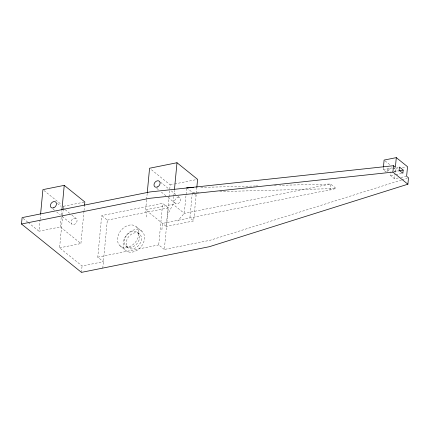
<?xml version="1.0" encoding="UTF-8"?>
<svg xmlns="http://www.w3.org/2000/svg" width="430" height="430" viewBox="0 0 430 430"><rect width="100%" height="100%" fill="white"/><g stroke="black" fill="none" stroke-linecap="round" stroke-linejoin="round"><path stroke-width="0.32" stroke-dasharray="2.15 1.61" d="M83.974 211.221L80.915 243.563L60.307 226.943L38.974 231.227L40.033 220.004M40.097 219.343L40.533 214.726M60.307 226.943L61.366 215.72M61.431 215.064L61.866 210.442M401.459 180.019L210.05 240.284L164.341 249.459L168.27 207.878L162.648 203.342L101.7 215.575L97.771 257.156L103.394 261.693L82.06 265.971L59.582 247.847L62.64 215.505M62.705 214.844L63.264 208.905M63.328 208.244L63.516 206.266L61.968 205.019M84.038 210.566L84.474 205.943M81.458 272.373L82.06 265.971M102.786 268.089L107.323 220.112L101.7 215.575M146.576 199.923L145.636 209.819L146.893 217.72M146.635 199.262L147.2 193.323M164.341 249.459L158.718 244.923L162.648 203.342M161.884 229.808L162.486 223.412L336.185 188.544L330.568 184.013L279.715 185.346M196.838 187.34L193.661 220.929L166.233 226.433L168.979 197.392M169.044 196.73L170.167 184.852L150.597 169.071M173.811 196.397L173.064 204.314L168.227 213.436M173.876 195.736L174.376 190.458M186.652 188.437L184.293 213.371L177.595 220.993M329.96 190.409L330.568 184.013L184.293 213.371L173.064 204.314L145.636 209.819L166.233 226.433M386.006 171.941L383.194 169.673L383.377 167.754M387.005 172.054L387.247 169.495L392.375 168.463M398.287 177.966L394.439 178.74L390.687 175.714L390.994 172.516M394.439 178.74L394.799 174.902M395.041 172.344L395.342 169.141L393.81 167.904M402.098 179.821L407.221 178.208M63.516 206.266L84.844 201.982M170.167 184.852L174.085 184.061M174.736 183.932L196.94 179.477M107.323 220.112L168.27 207.878M383.194 169.673L392.176 167.872M393.02 168.334L398.153 167.308M395.342 169.141L398.551 168.501M402.399 167.727L406.248 166.953M393.998 171.28L398.492 170.377M394.197 171.876L398.691 170.973M390.687 175.714L395.181 174.816M395.82 174.688L401.598 173.526M400.851 177.45L405.985 176.418M59.582 247.847L80.915 243.563M97.771 257.156L158.718 244.923M200.762 187.416L254.958 185.991M255.63 185.975L258.306 185.905M274.361 185.486L276.372 185.432M199.025 192.14L192.334 192.317L189.915 217.902L193.661 220.929M219.768 191.597L336.185 188.544M385.124 160.901L390.236 165.023M387.247 169.495L390.526 172.14M186.711 187.781L194.204 193.828M194.677 194.204L196.08 195.338M160.476 182.159L169.237 189.227M171.296 190.888L175.934 194.629M177.993 196.29L180.057 197.95A3.59 2.666 -51.1 0 1 178.111 203.567A3.59 2.666 -51.1 0 1 174.811 200.332A3.59 2.666 -51.1 0 1 180.057 197.95M156.713 188.324L159.288 190.404M161.347 192.065L165.985 195.806M168.049 197.467L175.263 203.282M136.504 226.884A12.567 9.32 -51.1 0 1 129.951 246.573A12.567 9.32 -51.1 0 1 118.185 235.484A12.567 9.32 -51.1 0 1 136.504 226.884L142.126 231.415A12.567 9.32 -51.1 0 1 135.574 251.104A12.567 9.32 -51.1 0 1 123.808 240.015A12.567 9.32 -51.1 0 1 142.126 231.415M137.944 232.662A8.976 6.66 -51.1 0 1 133.101 246.707A8.976 6.66 -51.1 0 1 124.834 238.634A8.976 6.66 -51.1 0 1 137.944 232.662L139.82 234.173A8.976 6.66 -51.1 0 1 134.977 248.223A8.976 6.66 -51.1 0 1 126.705 240.144A8.976 6.66 -51.1 0 1 139.82 234.173M125.974 246.008L127.85 247.519M119.922 245.745L125.544 250.276M43.935 190.474L61.452 204.605M57.443 203.438L61.049 206.346M63.108 208.012L64.656 209.259M65.172 209.673L69.805 213.414M71.869 215.075L76.508 218.816A3.59 2.666 -51.1 0 1 74.363 224.406A3.59 2.666 -51.1 0 1 71.235 220.988A3.59 2.666 -51.1 0 1 76.508 218.816M53.014 209.034L54.562 210.281M56.62 211.942L60.227 214.85M62.285 216.516L71.563 223.992M23.129 218.445L27.73 222.154M28.24 222.568L38.974 231.227"/><path stroke-width="0.64" d="M396.293 157.627L407.533 166.695L406.624 176.289L408.5 177.805L407.893 184.201L209.448 246.68L81.458 272.373L21.5 224.019L22.107 217.618L150.091 191.93L393.509 165.717L395.385 167.227L396.293 157.627L384.103 160.078L383.436 167.114M40.597 214.065L42.903 189.641L64.237 185.362L84.844 201.982L84.533 205.282M61.931 209.781L64.237 185.362M147.259 192.661L149.57 168.237L176.993 162.733L197.59 179.342L196.838 187.34M174.499 189.135L176.993 162.733M407.893 184.201L392.907 172.113L393.509 165.717M403.184 170.07L402.878 173.268L399.131 170.248L399.432 167.05L403.184 170.07L399.33 170.844M21.5 224.019L149.489 198.327L392.907 172.113M186.711 187.781L193.403 187.609M53.755 207.787A3.59 2.666 -51.1 0 0 55.895 202.191A3.59 2.666 -51.1 0 0 50.622 204.368A3.59 2.666 -51.1 0 0 53.755 207.787M157.498 186.948A3.59 2.666 -51.1 0 0 159.444 181.331A3.59 2.666 -51.1 0 0 154.198 183.712A3.59 2.666 -51.1 0 0 157.498 186.948"/></g></svg>
